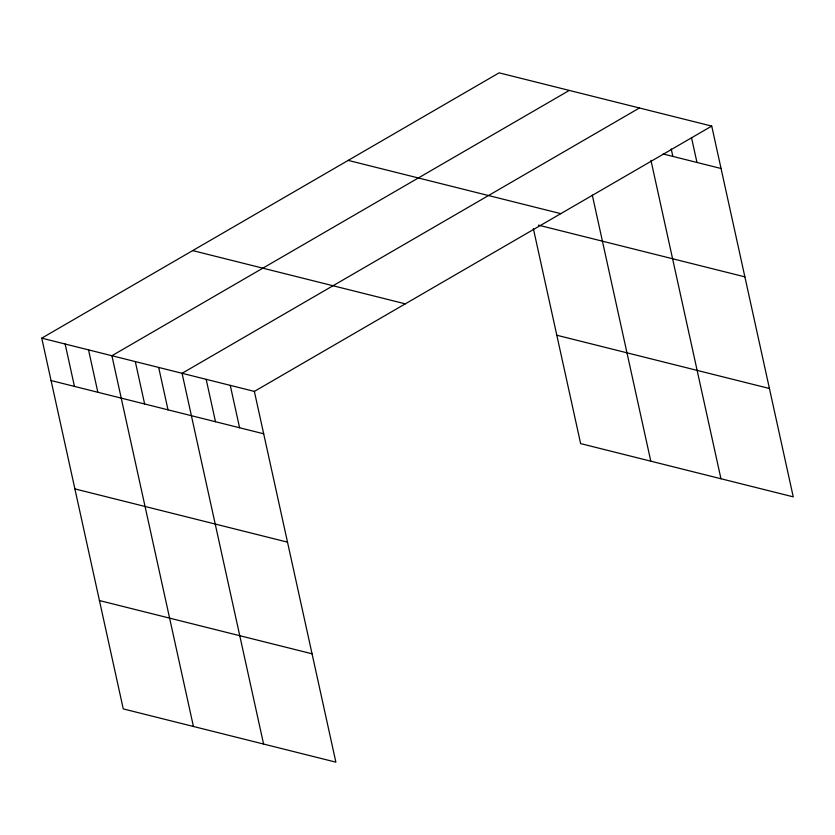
<?xml version="1.0" encoding="UTF-8"?>
<svg xmlns="http://www.w3.org/2000/svg" width="835" height="835" viewBox="0 0 835 835"><rect width="100%" height="100%" fill="white"/><g stroke="black" fill="none" stroke-linecap="round" stroke-linejoin="round"><path stroke-width="1.25" d="M41.75 338.154L254.362 391.396L335.879 762.157L123.267 708.905L41.75 338.154L499.121 72.843L711.733 126.095L793.25 496.846L580.638 443.604L533.356 228.56M569.282 90.42L111.911 355.72L193.428 726.481M639.443 107.986L182.072 373.297L263.589 744.048M254.362 391.396L711.733 126.095M663.23 154.005L721.054 168.493M348.185 160.393L560.796 213.645M538.418 225.147L744.883 276.855M556.809 335.242L769.421 388.494M192.687 250.594L405.299 303.846M51.071 380.551L263.683 433.793M74.9 488.903L287.511 542.155M99.438 600.553L312.05 653.795M691.474 137.514L696.964 162.46M671.215 148.943L672.864 156.427M650.956 160.351L720.96 478.747M592.297 195.087L650.799 461.17M230.262 385.363L239.593 427.76M206.172 379.33L215.493 421.727M158.681 367.431L168.012 409.839M135.301 361.576L144.622 403.973M88.52 349.865L97.852 392.262M65.14 344.01L74.461 386.407"/></g></svg>
